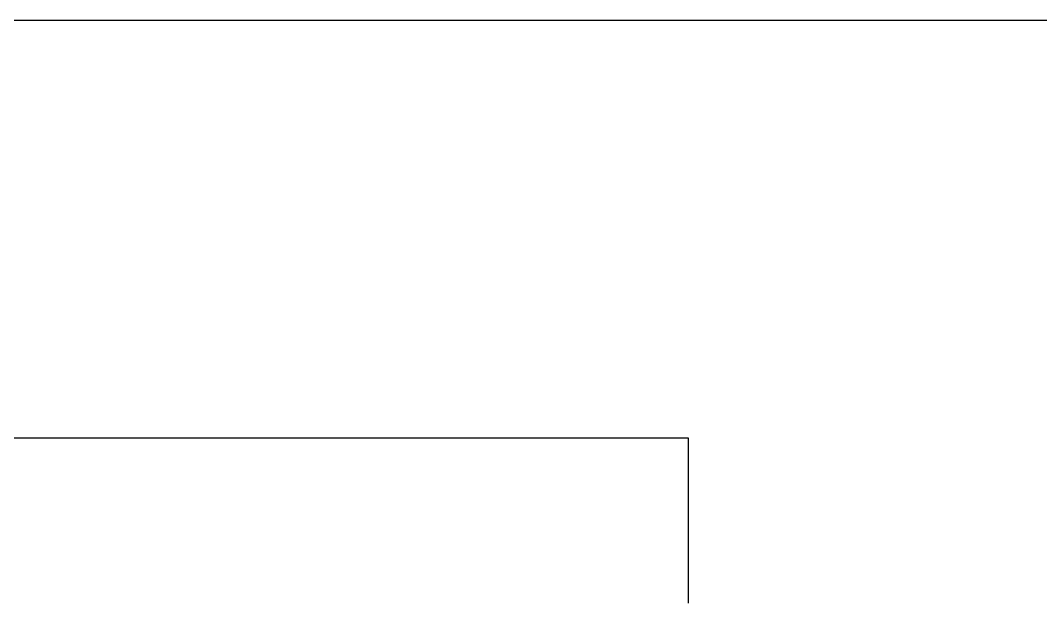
# Model space of a CAD drawing. Extents: x 3196 to 9141, y -1880 to 2325.
# Drawn here: x 8970.4 to 9055.7, y -1172.3 to -1124 of the extents above; entities that cross this region are included whole.
import ezdxf

# ---------------------------------------------------------------- set-up
doc = ezdxf.new("R2010")
doc.units = 0
doc.header["$MEASUREMENT"] = 0
doc.layers.add('10', color=10, linetype='CONTINUOUS')

msp = doc.modelspace()

# ---------------------------------------------------------------- linework, layer by layer
at = {"layer": '10', "linetype": 'Continuous'}
for q in [(8221.471018, -1124.019835), (8221.471018, -1124.019835), (8223.062618, -1124.019835)]:
    msp.add_line((9085.255018, -1124.019835), q, dxfattribs=at)
msp.add_lwpolyline([(9026.271068, -1172.740735), (9026.271068, -1171.982385), (9026.271068, -1171.244135), (9026.271068, -1170.520985), (9026.271068, -1169.812885), (9026.271068, -1169.124885), (9026.271068, -1168.456935), (9026.271068, -1167.804085), (9026.271068, -1167.171335), (9026.271068, -1166.553585), (9026.271068, -1165.961035), (9026.271068, -1165.388485), (9026.271068, -1164.836085), (9026.271068, -1164.303735), (9026.271068, -1163.796535), (9026.271068, -1163.309385), (9026.271068, -1162.842335), (9026.271068, -1162.400435), (9026.271068, -1161.983585), (9026.271068, -1161.591885), (9026.271068, -1161.225285), (9026.271068, -1160.883785), (9026.271068, -1160.567385), (9026.271068, -1160.276085), (9026.271068, -1160.009935), (9026.271068, -1159.773885), (9026.271068, -1159.567985), (9026.271068, -1159.387235), (9026.271068, -1159.236535), (9026.271068, -1159.110985), (9026.271068, -1159.020585), (9026.271068, -1158.960335), (9026.271068, -1158.925185), (9026.261018, -1158.925185), (9026.175668, -1158.925185), (9026.009918, -1158.925185), (9025.758818, -1158.925185), (9025.432418, -1158.925185), (9025.020618, -1158.925185), (9024.533468, -1158.925185), (9023.971018, -1158.925185), (9023.333218, -1158.925185), (9022.625118, -1158.925185), (9021.841668, -1158.925185), (9020.987918, -1158.925185), (9020.058868, -1158.925185), (9019.069518, -1158.925185), (9018.009868, -1158.925185), (9016.884968, -1158.925185), (9015.694768, -1158.925185), (9014.439268, -1158.925185), (9013.123468, -1158.925185), (9011.747468, -1158.925185), (9010.316168, -1158.925185), (9008.824668, -1158.925185), (9007.272868, -1158.925185), (9005.670818, -1158.925185), (9004.013568, -1158.925185), (9002.306118, -1158.925185), (9000.543368, -1158.925185), (8998.735468, -1158.925185), (8996.872268, -1158.925185), (8994.968968, -1158.925185), (8993.015418, -1158.925185), (8991.021668, -1158.925185), (8988.982718, -1158.925185), (8986.898618, -1158.925185), (8984.779318, -1158.925185), (8982.619868, -1158.925185), (8980.420218, -1158.925185), (8978.185418, -1158.925185), (8975.915468, -1158.925185), (8973.610368, -1158.925185), (8971.275168, -1158.925185), (8968.909818, -1158.925185)], dxfattribs=at)

doc.saveas('drawing.dxf')
